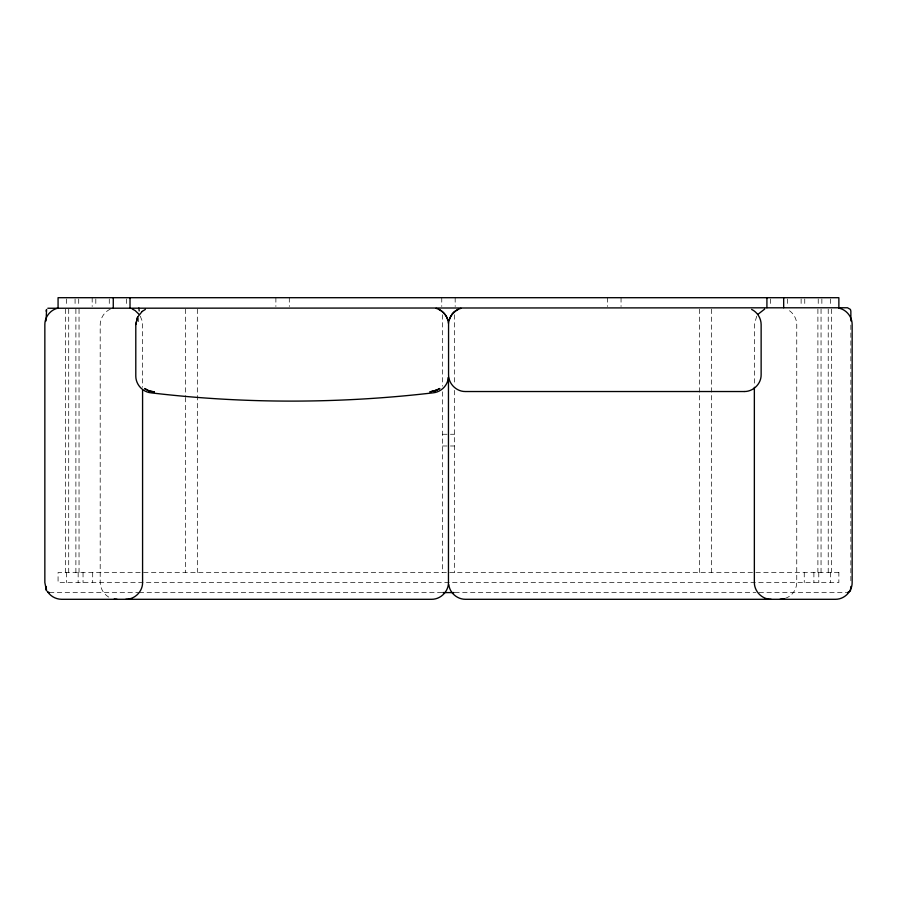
<?xml version="1.0" encoding="UTF-8"?>
<svg xmlns="http://www.w3.org/2000/svg" width="897" height="897" viewBox="0 0 897 897"><rect width="100%" height="100%" fill="white"/><g stroke="black" fill="none" stroke-linecap="round" stroke-linejoin="round"><path stroke-width="0.67" stroke-dasharray="4.49 3.36" d="M138.665 321.709L138.676 317.751M756.72 316.17L754.355 324.512L754.355 385.878M110.264 309.173C104.287 311.864 100.453 318.031 100.195 324.512L100.195 582.545C100.408 589.026 104.287 595.193 110.253 597.873M785.335 598.31C792.062 596.225 796.659 589.497 796.749 582.545L796.749 324.512C796.648 318.614 793.43 313.031 788.373 310.003M442.602 434.26L454.331 434.26M442.602 445.988L454.331 445.988M49.436 592.592L138.497 592.592M139.181 592.592L442.165 592.592M454.779 592.592L755.913 592.592M759.041 592.592L846.645 592.592M140.28 316.17L142.264 321.238L142.578 324.512L142.578 387.28M850.861 325.084L850.861 582.254M831.373 309.151L831.373 572.488M830.487 298.959L830.487 306.494M830.487 572.488L830.487 582.545M828.223 309.151L828.223 572.488M821.865 298.959L821.865 306.494M821.047 309.151L821.047 572.488M818.759 572.488L818.815 582.545M818.232 298.959L818.232 306.494M817.896 309.151L817.896 572.488M813.893 572.488L813.893 582.545M804.755 298.959L804.755 306.494M804.25 572.488L804.25 582.545M801.122 298.959L801.122 306.494M787.656 298.959L787.656 306.494M770.545 298.959L770.545 306.494M711.343 309.151L711.343 572.488M699.615 309.151L699.615 572.488M621.049 297.703L621.049 306.494M607.639 297.703L607.639 306.494M455.171 297.703L455.171 306.494M454.331 314.757L454.331 384.791M454.331 390.397L454.331 572.488M442.602 314.757L442.602 386.192M442.602 391.798L442.602 572.488M441.761 297.703L441.761 306.494M289.294 297.703L289.294 306.494M275.884 297.703L275.884 306.494M197.329 309.151L197.329 572.488M185.601 309.151L185.601 396.003M185.601 397.405L185.601 572.488M126.387 298.959L126.387 306.494M109.277 298.959L109.277 306.494M95.811 298.959L95.811 306.494M92.694 572.488L92.694 582.545M92.178 297.703L92.178 306.494M83.04 572.488L83.04 582.545M79.037 309.151L79.037 572.488M78.712 298.959L78.712 306.494M78.174 572.488L78.129 582.545M75.886 309.151L75.886 572.488M75.079 298.959L75.079 306.494M68.71 309.151L68.71 572.488M66.445 298.959L66.445 306.494M66.445 572.488L66.445 582.545M65.559 309.151L65.559 572.488M838.863 572.488L58.07 572.488L58.07 582.545L838.863 582.545L838.863 572.488"/><path stroke-width="1.35" d="M448.287 377.368C447.951 385.396 441.021 392.09 433.139 392.83C339.414 403.773 244.825 403.953 151.1 392.852C142.69 392.09 135.828 384.611 135.795 376.168L135.795 324.512L137.533 317.246L142.197 311.416M135.795 324.512L137.544 317.246M46.083 311.102L46.577 309.465L46.083 320.891M449.162 320.173C450.776 314.511 455.306 309.947 460.968 308.321M458.042 309.42C452.368 312.19 448.578 318.188 448.556 324.512L448.556 374.778C448.455 383.737 456.349 391.63 465.308 391.529L744.162 391.529M757.92 314.354L764.726 309.028M452.211 314.062L454.869 311.416M47.788 308.254L847.508 307.761L850.401 309.431L850.861 311.102L850.861 320.891M142.186 311.416L145.37 309.42M58.283 308.075C50.658 309.555 44.794 316.742 44.85 324.512L44.85 582.545L46.117 588.959M847.508 592.592L850.401 590.921L850.861 586.447M779.986 599.297L784.326 598.725M744.162 391.529C753.177 391.731 761.273 383.849 761.138 374.778L761.138 324.512C761.093 318.188 757.326 312.201 751.652 309.42M125.827 599.297C134.785 599.431 142.713 591.504 142.578 582.545L142.578 390.06M442.871 592.592L454.061 592.592M114.188 599.061L117.047 599.297M771.106 599.297C762.125 599.431 754.355 591.471 754.355 582.545L754.355 387.28M49.436 592.592L47.788 592.098M838.661 308.075C846.308 309.543 852.206 316.731 852.15 324.512L852.15 582.545C852.285 591.504 844.357 599.431 835.399 599.297L465.296 599.297C457.235 599.286 449.588 592.839 448.87 584.709M436.054 308.321C441.728 309.947 446.28 314.499 447.895 320.173M132.24 309.028L135.133 310.575L139.069 314.354M438.981 309.42C444.194 312.033 448.052 317.381 448.332 323.268M47.664 591.852C50.748 596.404 56.04 599.252 61.545 599.297L431.715 599.297C440.685 599.353 448.522 591.515 448.466 582.545L448.466 377.514M138.844 307.996L139.192 310.956M46.083 589.239L46.577 590.888L46.083 586.447M838.863 307.761L838.863 297.703L58.07 297.703L58.07 307.761M783.675 297.703L783.675 307.761M766.913 297.703L766.913 307.761M130.02 297.703L130.02 307.761M113.269 297.703L113.269 307.761M439.665 388.547L435.112 390.969L439.665 388.547M436.929 390.038L430.055 391.888L436.929 390.038M154.194 391.899L149.137 390.98L144.596 388.558L149.137 390.98L154.194 391.899"/></g></svg>
